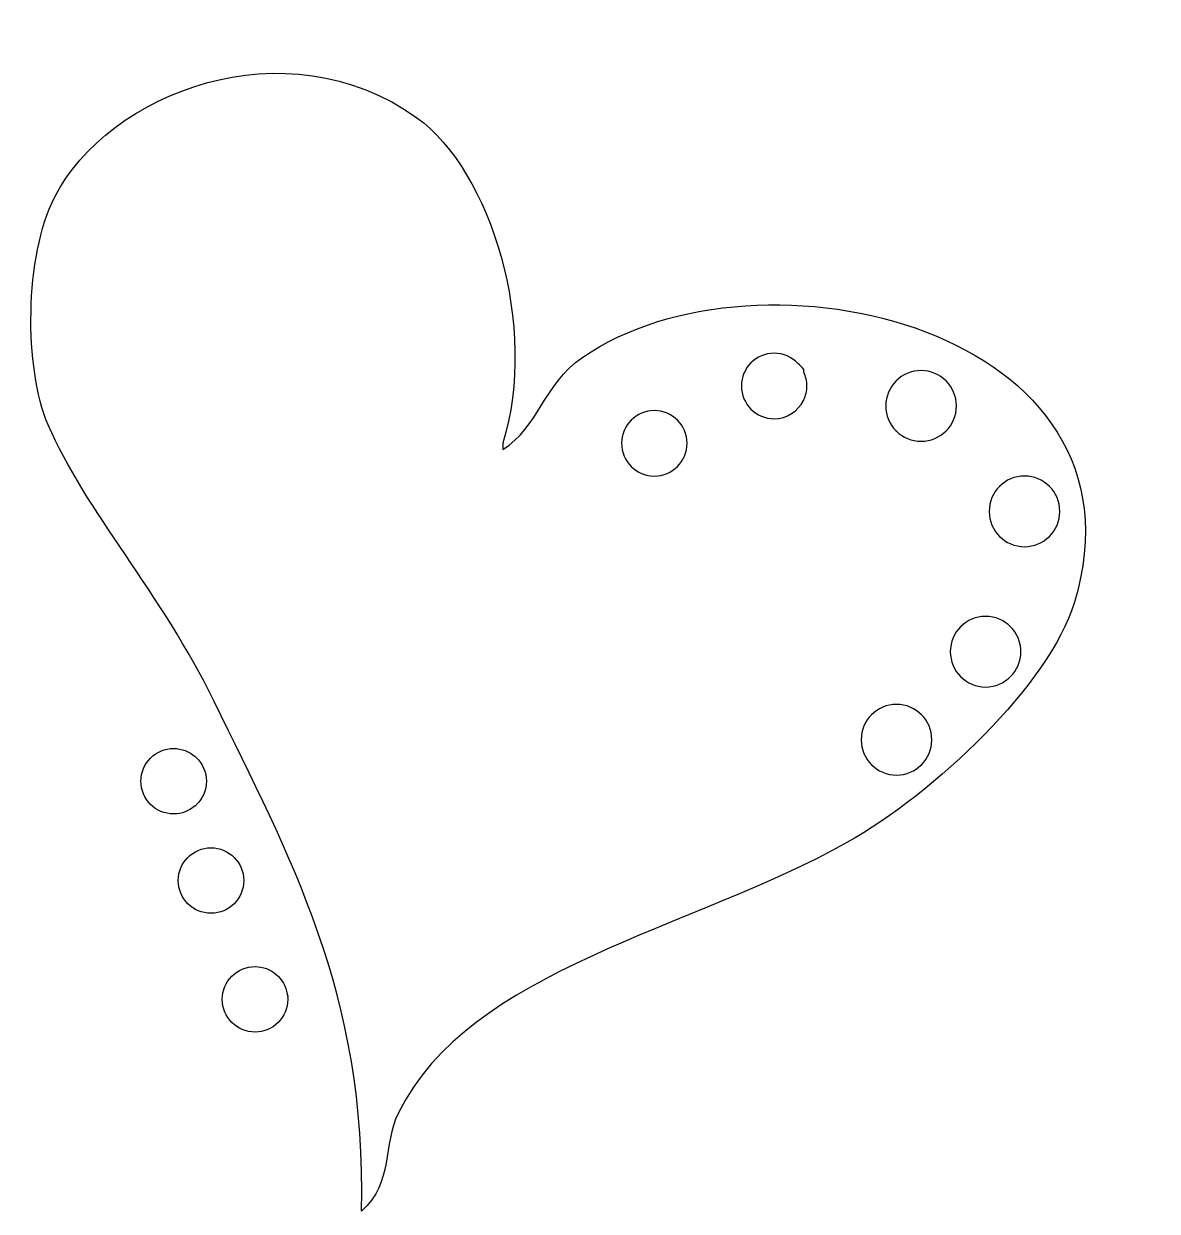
# Model space of a CAD drawing. Header units: centimetres. Extents: x -8.7 to 9.7, y -9.3 to 10.1.
import ezdxf

# ---------------------------------------------------------------- set-up
doc = ezdxf.new("R2010")
doc.units = ezdxf.units.CM
doc.header["$MEASUREMENT"] = 0
doc.layers.add('Camada 1', color=7, linetype='Continuous')

msp = doc.modelspace()

# ---------------------------------------------------------------- linework, layer by layer
at = {"layer": 'Camada 1'}
for points, knots in [([(0.39883, 4.63352), (-0.24842, 4.18542), (-0.31433, 3.49571), (-0.90006, 3.13511), (-0.90006, 3.13511), (-0.90006, 3.16842), (-0.90006, 3.20176), (-0.90006, 3.23504), (-0.90006, 3.23504), (-0.31615, 5.12186), (-1.08969, 7.66327), (-2.29852, 8.52946), (-2.29852, 8.52946), (-4.43027, 10.05716), (-7.32055, 8.94168), (-8.19222, 7.23094), (-8.19222, 7.23094), (-8.67397, 6.28569), (-8.69009, 4.4567), (-8.29252, 3.53453), (-8.29252, 3.53453), (-7.69469, 2.15034), (-6.4412, 0.77897), (-5.59517, -0.96069), (-5.59517, -0.96069), (-4.37827, -3.46291), (-3.10721, -5.71255), (-3.19765, -9.25191), (-3.19765, -9.25191), (-2.66608, -8.76426), (-2.86012, -8.18585), (-2.59837, -7.65393), (-2.59837, -7.65393), (-1.44518, -5.31131), (2.17691, -4.66993), (4.69418, -3.25827), (4.69418, -3.25827), (6.12523, -2.45579), (7.98898, -0.68393), (8.39059, 0.63767), (8.39059, 0.63767), (9.74183, 5.08783), (3.26128, 6.61554), (0.39883, 4.63352)], [0, 0, 0, 0, 0.08333333, 0.08333333, 0.08333333, 0.08333333, 0.16666667, 0.16666667, 0.16666667, 0.16666667, 0.25, 0.25, 0.25, 0.25, 0.33333333, 0.33333333, 0.33333333, 0.33333333, 0.41666667, 0.41666667, 0.41666667, 0.41666667, 0.5, 0.5, 0.5, 0.5, 0.58333333, 0.58333333, 0.58333333, 0.58333333, 0.66666667, 0.66666667, 0.66666667, 0.66666667, 0.75, 0.75, 0.75, 0.75, 0.83333333, 0.83333333, 0.83333333, 0.83333333, 1, 1, 1, 1]), ([(3.99494, 3.93427), (3.992, 3.93316), (3.98981, 3.9317), (3.98687, 3.93096), (3.98687, 3.93096), (3.89974, 3.75596), (3.7207, 3.63441), (3.51205, 3.63441), (3.51205, 3.63441), (3.21773, 3.63441), (2.97939, 3.87309), (2.97939, 4.16744), (2.97939, 4.16744), (2.97939, 4.46179), (3.21773, 4.7001), (3.51205, 4.7001), (3.51205, 4.7001), (3.66363, 4.7001), (3.79944, 4.63602), (3.89644, 4.53463), (3.89644, 4.53463), (3.93049, 4.50645), (3.96343, 4.47311), (3.99494, 4.43396), (3.99494, 4.43396), (3.99494, 4.41896), (3.99494, 4.4043), (3.99494, 4.38967), (3.99494, 4.38967), (4.02606, 4.32157), (4.04473, 4.2469), (4.04473, 4.16745), (4.04473, 4.16745), (4.04473, 4.08765), (4.02605, 4.01296), (3.99494, 3.94523), (3.99494, 3.94523), (3.99494, 3.94123), (3.99494, 3.93795), (3.99494, 3.93427)], [0, 0, 0, 0, 0.09090909, 0.09090909, 0.09090909, 0.09090909, 0.18181818, 0.18181818, 0.18181818, 0.18181818, 0.27272727, 0.27272727, 0.27272727, 0.27272727, 0.36363636, 0.36363636, 0.36363636, 0.36363636, 0.45454545, 0.45454545, 0.45454545, 0.45454545, 0.54545455, 0.54545455, 0.54545455, 0.54545455, 0.63636364, 0.63636364, 0.63636364, 0.63636364, 0.72727273, 0.72727273, 0.72727273, 0.72727273, 0.81818182, 0.81818182, 0.81818182, 0.81818182, 1, 1, 1, 1]), ([(5.90116, 3.26837), (5.74596, 3.26837), (5.60536, 3.33023), (5.50174, 3.43053), (5.50174, 3.43053), (5.49883, 3.43201), (5.49626, 3.4331), (5.4937, 3.43455), (5.4937, 3.43455), (5.49187, 3.43749), (5.49076, 3.4404), (5.48894, 3.44333), (5.48894, 3.44333), (5.38901, 3.54657), (5.32712, 3.68751), (5.32712, 3.84275), (5.32712, 3.84275), (5.32712, 4.15977), (5.58411, 4.41713), (5.90113, 4.41713), (5.90113, 4.41713), (6.21855, 4.41713), (6.47591, 4.15977), (6.47591, 3.84275), (6.47591, 3.84275), (6.47591, 3.52573), (6.21858, 3.26837), (5.90116, 3.26837)], [0, 0, 0, 0, 0.125, 0.125, 0.125, 0.125, 0.25, 0.25, 0.25, 0.25, 0.375, 0.375, 0.375, 0.375, 0.5, 0.5, 0.5, 0.5, 0.625, 0.625, 0.625, 0.625, 0.75, 0.75, 0.75, 0.75, 1, 1, 1, 1]), ([(1.56408, 2.7024), (1.26976, 2.7024), (1.03142, 2.94071), (1.03142, 3.23506), (1.03142, 3.23506), (1.03142, 3.52941), (1.26976, 3.76772), (1.56408, 3.76772), (1.56408, 3.76772), (1.85843, 3.76772), (2.09677, 3.52938), (2.09677, 3.23506), (2.09677, 3.23506), (2.09677, 2.94074), (1.85843, 2.7024), (1.56408, 2.7024)], [0, 0, 0, 0, 0.2, 0.2, 0.2, 0.2, 0.4, 0.4, 0.4, 0.4, 0.6, 0.6, 0.6, 0.6, 1, 1, 1, 1]), ([(7.58299, 1.55361), (7.26597, 1.55361), (7.00858, 1.8106), (7.00858, 2.12799), (7.00858, 2.12799), (7.00858, 2.44501), (7.26597, 2.70237), (7.58299, 2.70237), (7.58299, 2.70237), (7.90001, 2.70237), (8.15737, 2.44501), (8.15737, 2.12799), (8.15737, 2.12799), (8.15737, 1.81057), (7.90004, 1.55361), (7.58299, 1.55361)], [0, 0, 0, 0, 0.2, 0.2, 0.2, 0.2, 0.4, 0.4, 0.4, 0.4, 0.6, 0.6, 0.6, 0.6, 1, 1, 1, 1]), ([(6.95039, -0.72752), (6.63297, -0.72752), (6.37635, -0.47013), (6.37635, -0.15311), (6.37635, -0.15311), (6.37635, 0.16391), (6.63297, 0.42127), (6.95039, 0.42127), (6.95039, 0.42127), (7.26741, 0.42127), (7.52477, 0.16391), (7.52477, -0.15311), (7.52477, -0.15311), (7.52477, -0.47013), (7.26742, -0.72752), (6.95039, -0.72752)], [0, 0, 0, 0, 0.2, 0.2, 0.2, 0.2, 0.4, 0.4, 0.4, 0.4, 0.6, 0.6, 0.6, 0.6, 1, 1, 1, 1]), ([(5.50175, -2.15932), (5.18436, -2.15932), (4.92737, -1.90193), (4.92737, -1.58491), (4.92737, -1.58491), (4.92737, -1.26789), (5.18436, -1.01053), (5.50175, -1.01053), (5.50175, -1.01053), (5.81917, -1.01053), (6.07653, -1.26789), (6.07653, -1.58491), (6.07653, -1.58491), (6.07653, -1.90193), (5.81917, -2.15932), (5.50175, -2.15932)], [0, 0, 0, 0, 0.2, 0.2, 0.2, 0.2, 0.4, 0.4, 0.4, 0.4, 0.6, 0.6, 0.6, 0.6, 1, 1, 1, 1]), ([(-5.89502, -2.65901), (-5.88952, -2.65242), (-5.88549, -2.6462), (-5.88039, -2.63996), (-5.88039, -2.63996), (-5.78191, -2.54296), (-5.72003, -2.40861), (-5.72003, -2.25959), (-5.72003, -2.25959), (-5.72003, -2.10693), (-5.7852, -1.97003), (-5.8877, -1.87301), (-5.8877, -1.87301), (-5.89027, -1.86862), (-5.89246, -1.86423), (-5.89503, -1.85983), (-5.89503, -1.85983), (-5.89868, -1.85946), (-5.90162, -1.85912), (-5.90493, -1.85872), (-5.90493, -1.85872), (-5.99865, -1.77781), (-6.11945, -1.72659), (-6.25272, -1.72659), (-6.25272, -1.72659), (-6.54707, -1.72659), (-6.78538, -1.96527), (-6.78538, -2.25962), (-6.78538, -2.25962), (-6.78538, -2.55357), (-6.54707, -2.79228), (-6.25272, -2.79228), (-6.25272, -2.79228), (-6.11948, -2.79228), (-5.99904, -2.7414), (-5.9053, -2.66012), (-5.9053, -2.66012), (-5.90161, -2.65975), (-5.89867, -2.65975), (-5.89502, -2.65901)], [0, 0, 0, 0, 0.09090909, 0.09090909, 0.09090909, 0.09090909, 0.18181818, 0.18181818, 0.18181818, 0.18181818, 0.27272727, 0.27272727, 0.27272727, 0.27272727, 0.36363636, 0.36363636, 0.36363636, 0.36363636, 0.45454545, 0.45454545, 0.45454545, 0.45454545, 0.54545455, 0.54545455, 0.54545455, 0.54545455, 0.63636364, 0.63636364, 0.63636364, 0.63636364, 0.72727273, 0.72727273, 0.72727273, 0.72727273, 0.81818182, 0.81818182, 0.81818182, 0.81818182, 1, 1, 1, 1]), ([(-5.11231, -3.87445), (-5.11231, -3.5801), (-5.35099, -3.34142), (-5.64497, -3.34142), (-5.64497, -3.34142), (-5.93932, -3.34142), (-6.178, -3.5801), (-6.178, -3.87445), (-6.178, -3.87445), (-6.178, -4.16877), (-5.93932, -4.40711), (-5.64497, -4.40711), (-5.64497, -4.40711), (-5.35101, -4.40711), (-5.11231, -4.16878), (-5.11231, -3.87445)], [0, 0, 0, 0, 0.2, 0.2, 0.2, 0.2, 0.4, 0.4, 0.4, 0.4, 0.6, 0.6, 0.6, 0.6, 1, 1, 1, 1]), ([(-4.40502, -5.71952), (-4.44637, -5.46621), (-4.66458, -5.2729), (-4.92927, -5.2729), (-4.92927, -5.2729), (-5.22362, -5.2729), (-5.46193, -5.51158), (-5.46193, -5.80593), (-5.46193, -5.80593), (-5.46193, -6.09988), (-5.22362, -6.33859), (-4.92927, -6.33859), (-4.92927, -6.33859), (-4.63529, -6.33859), (-4.39624, -6.09991), (-4.39624, -5.80593), (-4.39624, -5.80593), (-4.39624, -5.79424), (-4.39915, -5.7836), (-4.39989, -5.77188), (-4.39989, -5.77188), (-4.39878, -5.7664), (-4.39732, -5.7613), (-4.39624, -5.75579), (-4.39624, -5.75579), (-4.3988, -5.74331), (-4.40208, -5.73162), (-4.40502, -5.71952)], [0, 0, 0, 0, 0.125, 0.125, 0.125, 0.125, 0.25, 0.25, 0.25, 0.25, 0.375, 0.375, 0.375, 0.375, 0.5, 0.5, 0.5, 0.5, 0.625, 0.625, 0.625, 0.625, 0.75, 0.75, 0.75, 0.75, 1, 1, 1, 1])]:
    msp.add_open_spline(points, degree=3, knots=knots, dxfattribs=at)

doc.saveas('drawing.dxf')
